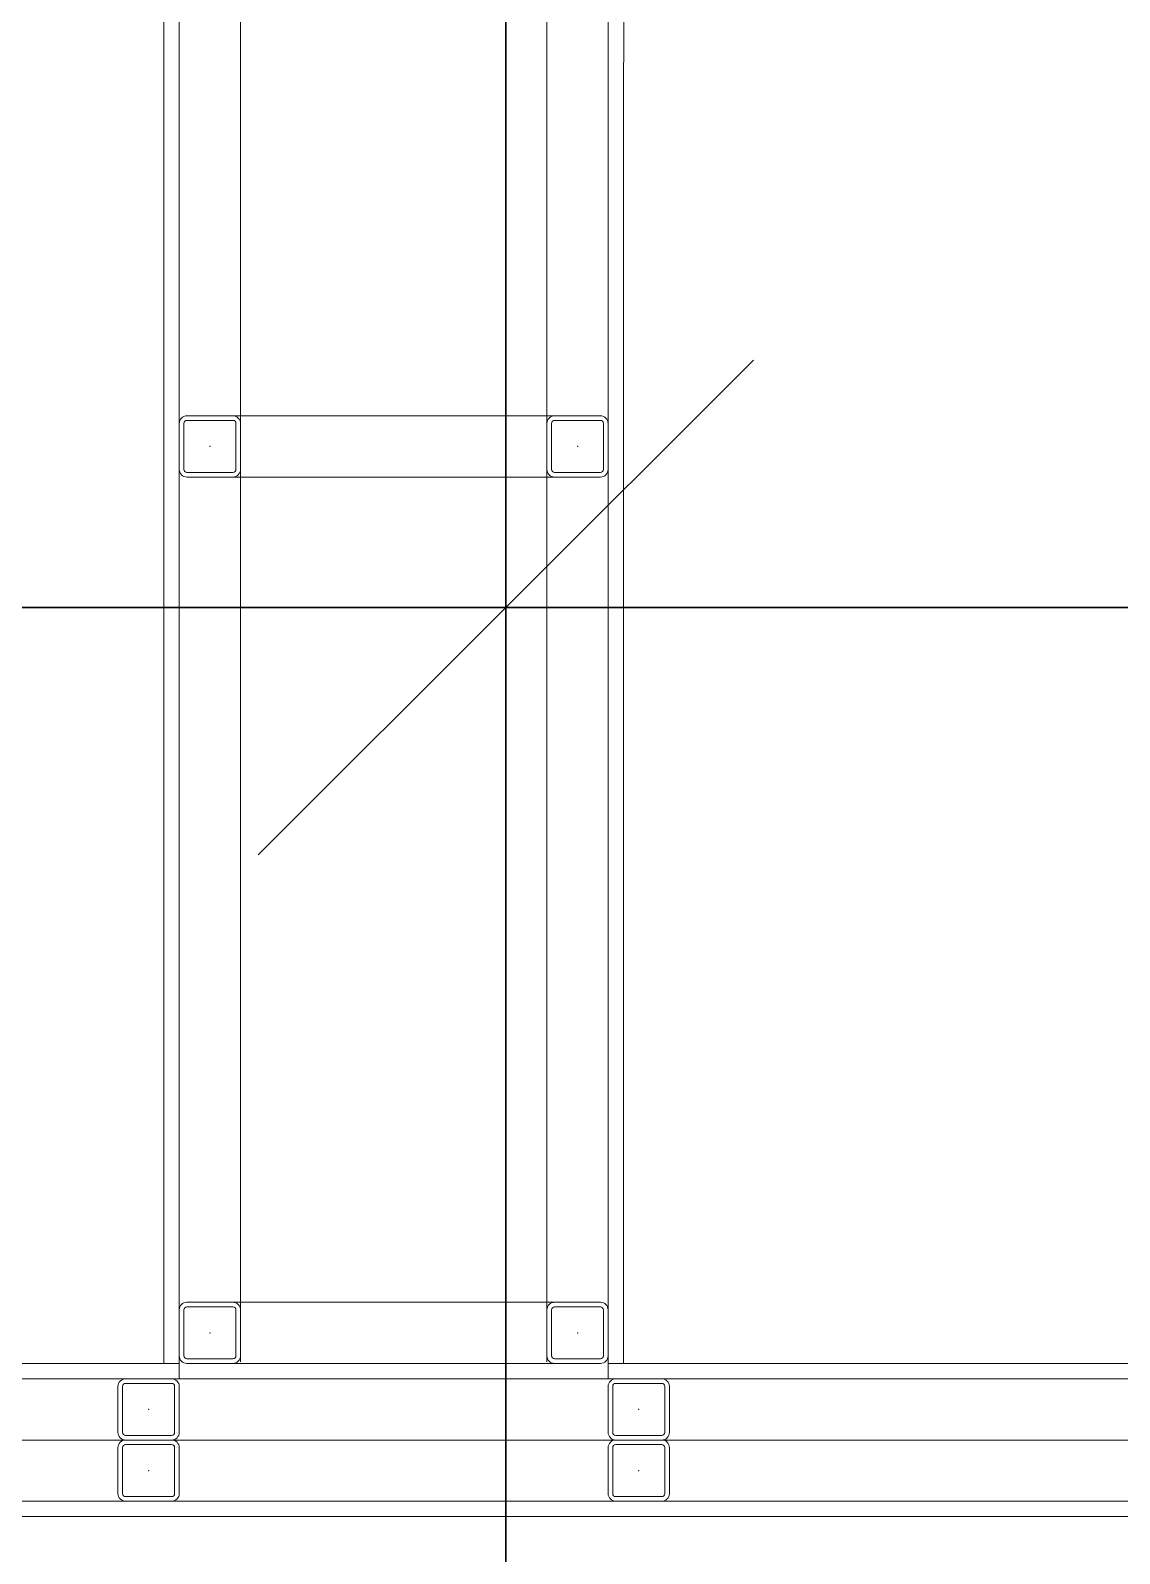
# Model space of a CAD drawing. Extents: x -3709 to 34962, y 0 to 8245.
# Drawn here: x 17217.1 to 17288.2, y 3275 to 3374.5 of the extents above; entities that cross this region are included whole.
import ezdxf

# ---------------------------------------------------------------- set-up
doc = ezdxf.new("R2010")
doc.units = 0
doc.layers.get('0').update_dxf_attribs({"color": 9, "lineweight": 9})
for name, color, linetype, lineweight in [('06D', 9, 'Continuous', 9), ('10', 9, 'Continuous', 9), ('11', 9, 'Continuous', 9), ('33', 9, 'BATTING', 9), ('E-MODÜL HATTI', 6, 'Continuous', 30), ('E-YAZI', 7, 'Continuous', 30)]:
    doc.layers.add(name, color=color, linetype=linetype, lineweight=lineweight)
doc.linetypes.add('BATTING', pattern='A,0.0001,-0.1,[134,ltypeshp.shx,S=0.1,R=0,X=-0.1,Y=0],-0.2,[134,ltypeshp.shx,S=0.1,R=180,X=0.1,Y=0],-0.1', length=0.4001)

# ---------------------------------------------------------------- blocks, each defined once
blk = doc.blocks.new('Prf-40x40')
for points in [[(1.5, -2), (-1.5, -2, -0.414214), (-2, -1.5), (-2, 1.5, -0.414214), (-1.5, 2), (1.5, 2, -0.414214), (2, 1.5), (2, -1.5, -0.414214)], [(1.5, -1.7), (-1.5, -1.7, -0.414214), (-1.7, -1.5), (-1.7, 1.5, -0.414214), (-1.5, 1.7), (1.5, 1.7, -0.414214), (1.7, 1.5), (1.7, -1.5, -0.414214)]]:
    blk.add_lwpolyline(points, format="xyb", close=True)
blk.add_point((0, 0))

msp = doc.modelspace()

# ---------------------------------------------------------------- linework, layer by layer
at = {"layer": '06D'}
for points in [[(17230.838, 3290.931), (17230.838, 3453.931)], [(17250.838, 3453.931), (17250.838, 3290.931)], [(17251.336, 3349.331), (17230.338, 3349.331)], [(17251.336, 3345.331), (17230.338, 3345.331)], [(17251.336, 3291.431), (17230.338, 3291.431)], [(17230.338, 3287.431), (17251.338, 3287.431)], [(17255.338, 3286.431), (17226.339, 3286.431)], [(17154.338, 3282.431), (17334.338, 3282.431)]]:
    msp.add_lwpolyline(points, dxfattribs=at)
at = {"layer": '11'}
for points in [[(17226.838, 3287.431), (17225.838, 3287.431), (17225.838, 3457.436), (17226.838, 3457.436)], [(17254.838, 3287.431), (17255.838, 3287.431), (17255.865, 3457.431), (17254.838, 3457.431)], [(17150.838, 3286.431), (17150.838, 3287.431), (17226.838, 3287.431), (17226.838, 3286.431)], [(17254.838, 3286.431), (17254.838, 3287.431), (17337.838, 3287.431), (17337.838, 3286.431)], [(17150.838, 3277.431), (17150.838, 3278.431), (17337.838, 3278.431), (17337.838, 3277.431)]]:
    msp.add_lwpolyline(points, close=True, dxfattribs=at)
at = {"layer": '33', "ltscale": 0.3}
for points in [[(17230.838, 3287.531), (17230.838, 3457.331)], [(17250.838, 3287.531), (17250.838, 3457.331)], [(17150.938, 3282.431), (17337.738, 3282.431)]]:
    msp.add_lwpolyline(points, dxfattribs=at)
at = {"layer": 'E-MODÜL HATTI', "ltscale": 50}
msp.add_line((17248.158, 3452.506), (17248.158, 3257.894), dxfattribs=at)
at = {"layer": 'E-YAZI', "color": 3}
for p, q in [((17264.321, 3352.968), (17231.996, 3320.643)), ((17423.192, 3336.806), (17188.505, 3336.806))]:
    msp.add_line(p, q, dxfattribs=at)

# ---------------------------------------------------------------- block references
at = {"layer": '10', "xscale": -1, "rotation": 90}
for p in [(17228.838, 3347.331), (17252.838, 3347.331), (17228.838, 3289.431), (17252.838, 3289.431)]:
    msp.add_blockref('Prf-40x40', p, dxfattribs=at)
at = {"layer": '10', "xscale": -1}
for p in [(17224.839, 3284.431), (17256.838, 3284.431), (17224.839, 3280.431), (17256.838, 3280.431)]:
    msp.add_blockref('Prf-40x40', p, dxfattribs=at)

doc.saveas('drawing.dxf')
